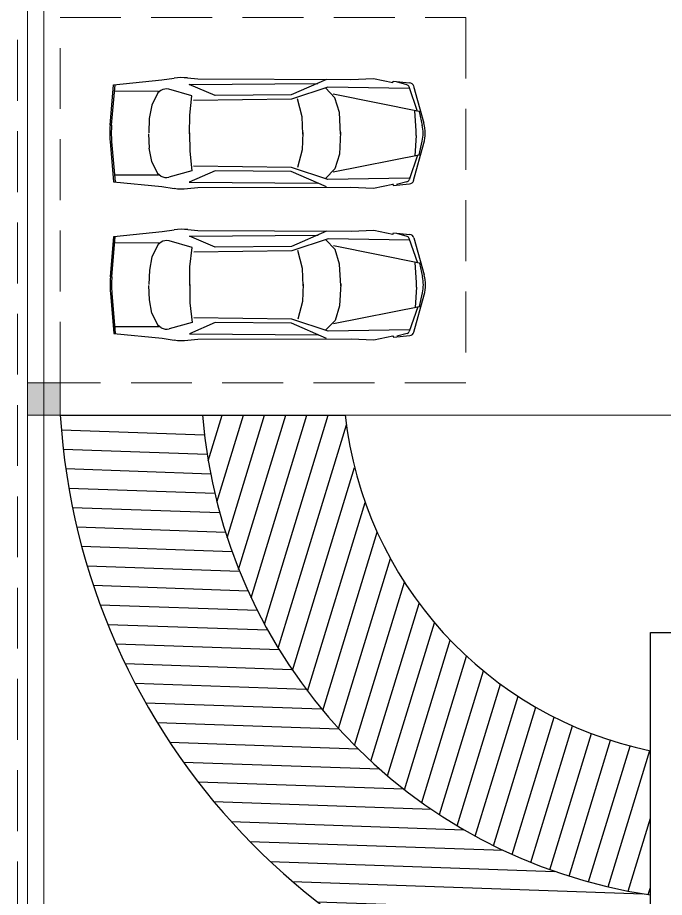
# Model space of a CAD drawing. Header units: metres. Extents: x -355 to 973, y -73 to 238.
# Drawn here: x 756.08 to 764.05, y 175.83 to 186.67 of the extents above; entities that cross this region are included whole.
import ezdxf

# ---------------------------------------------------------------- set-up
doc = ezdxf.new("R2010")
doc.units = ezdxf.units.M
doc.header["$LTSCALE"] = 3
doc.header["$MEASUREMENT"] = 0
for name, pattern in [('1', [30, 6, 6, 6, 6, 6]), ('202$0$HIDDEN', [0.375, 0.25, -0.125]), ('DASHED2', [0.375, 0.25, -0.125])]:
    doc.linetypes.add(name, pattern=pattern)
for name, color, linetype in [('01B', 10, 'Continuous'), ('1', 1, 'Continuous'), ('CAR', 1, 'Continuous')]:
    doc.layers.add(name, color=color, linetype=linetype)
for name, color, linetype, lineweight in [('05', 21, 'Continuous', 5), ('15', 63, 'DASHED2', 15), ('alaem', 230, 'Continuous', 5)]:
    doc.layers.add(name, color=color, linetype=linetype, lineweight=lineweight)

# ---------------------------------------------------------------- blocks, each defined once
blk = doc.blocks.new('fghhyh')
at = {"layer": 'alaem', "linetype": '1'}
h = blk.add_hatch(color=256, dxfattribs=at)
h.dxf.hatch_style = 1
h.paths.add_polyline_path([(280.396, 190.296), (280.396, 190.696), (279.996, 190.696), (279.996, 190.296)])
blk.add_lwpolyline([(279.996, 190.696), (279.996, 190.296), (280.396, 190.296), (280.396, 190.696)], close=True, dxfattribs=at)
blk = doc.blocks.new('CARP5')
at = {"layer": 'CAR'}
for p, q in [((-150.4, 52.6), (-169.9, 50.6)), ((-149.8, 50.5), (-150.4, 52.6)), ((-127.1, 55.7), (-149.8, 51)), ((-100, 54.6), (-127.1, 55.7)), ((82.4, 55.1), (-100, 54.6)), ((-70.8, 54.3), (-28.9, 36.1)), ((94.5, 56.3), (82.4, 55.1)), ((125.1, 53.9), (110.6, 56)), ((182.5, 48.2), (125.1, 53.9)), ((-174.7, 46.5), (-186.8, 2.3)), ((-179.4, 16.5), (-169.2, 45.7)), ((-169.4, 43.9), (-72.5, 45.4)), ((-166.7, 48.1), (-154.4, 51.5)), ((-80.9, 32.6), (-69.6, 44.3)), ((-72.5, 45.4), (-29.2, 31.2)), ((92.4, 48.6), (-60.6, 49.9)), ((61.7, 35.2), (92.4, 48.6)), ((89.3, 35.1), (116.6, 42.7)), ((116.8, 42.8), (116.8, 42.8)), ((184.9, 0.1), (180.8, 48.1)), ((186.7, 0.1), (182.5, 48.2)), ((-183.3, 15.9), (-78.9, 36.9)), ((-86.3, 15.3), (-80.9, 32.6)), ((-28.9, 36.1), (61.7, 35.2)), ((91.9, 11.8), (89.3, 35.1)), ((126.1, 41.3), (129.9, 38.8)), ((129.1, 40.3), (181.1, 40.4)), ((129.1, 40.3), (137.2, 24)), ((-42, 10.1), (-36.4, 31.3)), ((-29.2, 31.2), (87.3, 29.5)), ((137.2, 24), (140, 8.1)), ((-181.4, 16.2), (-184.9, -0.1)), ((-177.7, -6.8), (-176.2, 17.3)), ((-87.8, -10.8), (-86.3, 15.3)), ((92.2, -10.3), (91.9, 11.8)), ((-42.8, -10.5), (-42, 10.1)), ((139.9, 8.1), (140.7, -9)), ((-87.8, -8.4), (-86.3, -34.5)), ((-42.8, -8.6), (-42, -29.2)), ((92.2, -8.9), (91.9, -31)), ((140, -27.2), (140.7, -10.1)), ((-181.4, -35.4), (-184.9, -19)), ((-177.7, -12.3), (-176.2, -36.4)), ((184.9, -19.3), (180.8, -67.3)), ((186.7, -19.3), (182.5, -67.3)), ((-174.7, -65.6), (-186.8, -21.5)), ((-42, -29.2), (-36.4, -50.4)), ((91.9, -31), (89.3, -54.3)), ((137.2, -43.1), (140, -27.2)), ((-183.3, -35), (-78.9, -56.1)), ((-179.4, -35.6), (-169.2, -64.9)), ((-86.3, -34.5), (-80.9, -51.7)), ((-80.9, -51.7), (-69.6, -63.5)), ((-72.5, -64.5), (-29.2, -50.3)), ((-29.2, -50.3), (87.3, -48.6)), ((129.1, -59.4), (137.2, -43.1)), ((-70.8, -73.5), (-28.9, -55.2)), ((-28.9, -55.2), (61.7, -54.4)), ((61.7, -54.4), (92.4, -67.7)), ((89.3, -54.3), (116.8, -61.9)), ((126.1, -60.4), (129.9, -57.9)), ((129.1, -59.4), (181.1, -59.6)), ((-150.4, -71.7), (-169.9, -69.7)), ((-169.4, -63), (-72.5, -64.5)), ((-166.7, -67.3), (-154.4, -70.7)), ((-149.8, -69.7), (-150.4, -71.7)), ((-127.1, -74.9), (-149.8, -70.1)), ((92.4, -67.7), (-60.6, -69)), ((125.1, -73), (110.6, -75.1)), ((182.5, -67.3), (125.1, -73)), ((-100, -73.7), (-127.1, -74.9)), ((82.4, -74.2), (-100, -73.7)), ((94.5, -75.4), (82.4, -74.2))]:
    blk.add_line(p, q, dxfattribs=at)
for centre, radius, start, end in [((101.1, -11), 67.6, 81.9284, 95.6257), ((-169.3, 45), 5.63, 95.8102, 164.6615), ((-165.7, 44.5), 3.75, 105.4862, 160.7894), ((119.9, 31.9), 11.3, 56.264, 106.8198), ((-143.4, -9.6), 45.1, 164.6615, 195.3385), ((72.7, -9.6), 112.6, 355.0592, 4.9408), ((74.5, -9.6), 112.6, 355.0592, 4.9408), ((-140.9, -9.6), 45.1, 167.9052, 192.0948), ((-132.7, -9.6), 45.1, 176.4735, 183.5265), ((119.9, -51.1), 11.3, 254.4694, 303.7359), ((-169.3, -64.1), 5.63, 195.3385, 264.1898), ((-165.7, -63.6), 3.75, 199.2106, 254.5138), ((101.1, -8.2), 67.6, 264.3743, 278.0716)]:
    blk.add_arc(centre, radius, start, end, dxfattribs=at)
blk = doc.blocks.new('A$C1D69598D')
at = {"layer": 'CAR'}
blk.add_blockref('CARP5', (188.3, 75.7), dxfattribs=at)
blk = doc.blocks.new('rdydry')
at = {"layer": '15'}
for p, q in [((17.296, 218.158), (21.796, 218.158)), ((17.296, 213.158), (17.296, 218.158)), ((21.796, 218.158), (21.796, 213.158)), ((21.796, 213.158), (17.296, 213.158))]:
    blk.add_line(p, q, dxfattribs=at)
at = {"layer": '15', "xscale": 0.01035204405718559, "yscale": 0.01035204405718559, "zscale": 0.01035204405718559, "rotation": 90}
for p in [(19.186, 213.656), (21.055, 213.659)]:
    blk.add_blockref('A$C1D69598D', p, dxfattribs=at)

msp = doc.modelspace()

# ---------------------------------------------------------------- hatches: boundary and pattern name
at = {"layer": '01B', "linetype": '1'}
h = msp.add_hatch(dxfattribs=at)
h.set_pattern_fill('ANSI31', color=256, angle=208)
h.paths.add_polyline_path([(759.717, 177.947), (760.156, 177.477), (760.457, 177.758), (760.018, 178.229)], flags=9)
h.paths.add_polyline_path([(765.026, 180.938), (765.026, 181.582), (764.613, 181.582), (764.613, 180.938)], flags=9)
h.paths.add_polyline_path([(767.819, 190.239), (767.668, 190.239), (767.668, 190.104), (767.819, 190.104)], flags=9)
h.paths.add_polyline_path([(767.819, 190.527), (767.668, 190.527), (767.668, 190.392), (767.819, 190.392)], flags=9)
h.paths.add_polyline_path([(767.821, 190.807), (767.666, 190.807), (767.666, 190.672), (767.821, 190.672)], flags=9)
h.paths.add_polyline_path([(767.819, 191.087), (767.668, 191.087), (767.668, 190.952), (767.819, 190.952)], flags=9)
h.paths.add_polyline_path([(767.819, 191.367), (767.668, 191.367), (767.668, 191.232), (767.819, 191.232)], flags=9)
h.paths.add_polyline_path([(767.809, 191.647), (767.678, 191.647), (767.678, 191.512), (767.809, 191.512)], flags=9)
h.paths.add_polyline_path([(767.819, 191.927), (767.668, 191.927), (767.668, 191.792), (767.819, 191.792)], flags=9)
h.paths.add_polyline_path([(767.782, 192.206), (767.692, 192.206), (767.692, 192.07), (767.782, 192.07)], flags=9)
h.paths.add_polyline_path([(767.286, 192.511), (767.193, 192.511), (767.193, 192.376), (767.286, 192.376)], flags=9)
h.paths.add_polyline_path([(767.299, 192.234), (767.206, 192.234), (767.206, 192.099), (767.299, 192.099)], flags=9)
h.paths.add_polyline_path([(767.289, 191.945), (767.2, 191.945), (767.2, 191.81), (767.289, 191.81)], flags=9)
h.paths.add_polyline_path([(767.183, 191.526), (767.276, 191.53), (767.27, 191.665), (767.177, 191.661)], flags=9)
h.paths.add_polyline_path([(767.293, 191.393), (767.196, 191.393), (767.196, 191.258), (767.293, 191.258)], flags=9)
h.paths.add_polyline_path([(767.291, 191.13), (767.198, 191.13), (767.198, 190.995), (767.291, 190.995)], flags=9)
h.paths.add_polyline_path([(767.291, 190.842), (767.198, 190.842), (767.198, 190.706), (767.291, 190.706)], flags=9)
h.paths.add_polyline_path([(767.276, 190.565), (767.213, 190.565), (767.213, 190.43), (767.276, 190.43)], flags=9)
h = msp.add_hatch(dxfattribs=at)
h.set_pattern_fill('ANSI31', color=256, scale=1.9, angle=133)
h.set_pattern_definition([(178, (587.17464, 0.7202), (-0.00828863, -0.23735532), [])])
h.paths.add_polyline_path([(758.359, 181.773), (756.605, 181.773, 0.362618), (763.879, 174.096), (763.879, 175.861, -0.348954)])
h.paths.add_polyline_path([(759.717, 177.947), (760.156, 177.477), (760.457, 177.758), (760.018, 178.229)], flags=24)
h = msp.add_hatch(dxfattribs=at)
h.set_pattern_fill('ANSI31', color=256, scale=2, angle=208)
h.set_pattern_definition([(253, (587.17464, 0.7202), (0.2390762, -0.07309293), [])])
h.paths.add_polyline_path([(760.117, 181.773), (758.359, 181.773, 0.348954), (763.879, 175.861), (763.879, 177.638, -0.325372)])
h.paths.add_polyline_path([(759.717, 177.947), (760.156, 177.477), (760.457, 177.758), (760.018, 178.229)], flags=25)

# ---------------------------------------------------------------- linework, layer by layer
at = {"linetype": '1'}
msp.add_lwpolyline([(768.879, 179.096), (768.879, 174.096), (763.879, 174.096), (763.879, 179.096)], close=True, dxfattribs=at)
at = {"layer": '01B', "linetype": '1'}
for p, q in [((756.602, 181.773), (760.117, 181.773)), ((763.879, 174.096), (763.879, 175.861))]:
    msp.add_line(p, q, dxfattribs=at)
for radius, start, end in [(8.25, 183.5927, 263.3189), (6.5, 184.5618, 261.5083), (4.75, 186.2483, 258.342)]:
    msp.add_arc((764.839, 182.29), radius, start, end, dxfattribs=at)
at = {"layer": '05', "linetype": '202$0$HIDDEN'}
msp.add_line((756.079, 198.773), (756.079, 173.896), dxfattribs=at)
at = {"layer": '05', "color": 0, "linetype": '1'}
for p, q in [((756.202, 198.773), (756.202, 181.773)), ((756.402, 181.773), (765.179, 181.773))]:
    msp.add_line(p, q, dxfattribs=at)
for points in [[(769.079, 173.896), (769.079, 198.773), (756.202, 198.773), (756.202, 173.896)], [(768.879, 174.096), (768.879, 198.573), (756.402, 198.573), (756.402, 174.096)]]:
    msp.add_lwpolyline(points, close=True, dxfattribs=at)

# ---------------------------------------------------------------- block references
at = {"layer": '1', "linetype": '202$0$HIDDEN', "rotation": 90}
msp.add_blockref('rdydry', (974.76, 164.877), dxfattribs=at)
at = {"layer": 'alaem', "linetype": '1'}
msp.add_blockref('fghhyh', (476.206, -8.523), dxfattribs=at)

doc.saveas('drawing.dxf')
